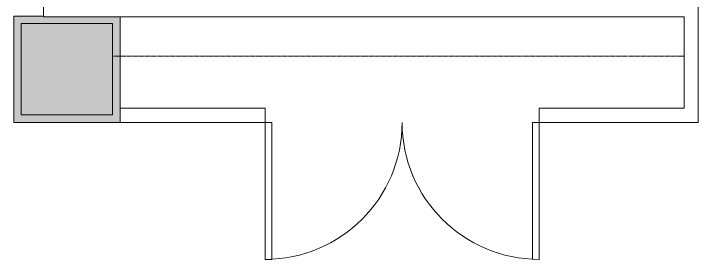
# Model space of a CAD drawing. Header units: inches. Extents: x 1 to 4333, y -575 to 1753.
# Drawn here: x 2930.7 to 3110.5, y 1198.1 to 1262.7 of the extents above; entities that cross this region are included whole.
import ezdxf

# ---------------------------------------------------------------- set-up
doc = ezdxf.new("R2010")
doc.units = ezdxf.units.IN
doc.header["$MEASUREMENT"] = 0
doc.linetypes.add('Hidden 1_8_', pattern=[0.1875, 0.125, -0.0625])
for name, color, linetype, lineweight in [('820 1st St NE_04_Clean_dwg', 8, 'Continuous', 9), ('A-DETL-HDLN', 90, 'Hidden 1_8_', 9), ('A-DOOR', 31, 'Continuous', 13), ('I-WALL', 2, 'Continuous', 13), ('IRF-WALL-FULL-HT', 250, 'Continuous', 9), ('IRF-WALL-FULL-HT-HATCH', 250, 'Continuous', 9), ('S-COLS', 52, 'Continuous', 13)]:
    doc.layers.add(name, color=color, linetype=linetype, lineweight=lineweight)

# ---------------------------------------------------------------- blocks, each defined once
blk = doc.blocks.new('Concrete-Square-Column - 24 x 24-2599265-New Construction - Tel_Data_Elec Plan')
at = {"layer": 'S-COLS', "lineweight": 9}
blk.add_hatch(color=55, dxfattribs=at).paths.add_polyline_path([(12, -12), (12, 12), (-12, 12), (-12, -12)], flags=0)
at = {"layer": 'S-COLS', "color": 10, "lineweight": 20}
for p, q in [((12, 12), (-12, 12)), ((-12, 12), (-12, -12)), ((12, -12), (12, 12)), ((-12, -12), (12, -12))]:
    blk.add_line(p, q, dxfattribs=at)
blk = doc.blocks.new('Double-Flush - 72_ x 96_-2883768-New Construction - Tel_Data_Elec Plan')
at = {"layer": 'A-DOOR', "color": 10, "lineweight": 20}
for p, q in [((-36, -1.88), (-36, -37.88)), ((-36, -1.88), (-34.25, -1.88)), ((-34.25, -1.88), (-34.25, -37.88)), ((34.25, -1.88), (34.25, -37.83)), ((36, -1.88), (34.25, -1.88)), ((36, -1.88), (36, -37.88)), ((-36, -37.88), (-34.25, -37.88))]:
    blk.add_line(p, q, dxfattribs=at)
at = {"layer": 'A-DOOR', "lineweight": 9}
for centre, start, end in [((-36, -1.88), 270, 360), ((36, -1.88), 180, 270)]:
    blk.add_arc(centre, 36, start, end, dxfattribs=at)
blk = doc.blocks.new('820 1st St NE_04_Clean_dwg-2391440-New Construction - Tel_Data_Elec Plan')
at = {"layer": 'IRF-WALL-FULL-HT-HATCH'}
h = blk.add_hatch(color=256, dxfattribs=at)
h.paths.add_polyline_path([(858.41, 1234.07), (858.41, 1261.82), (838.29, 1261.82), (838.29, 1262.07), (830.41, 1262.07), (830.41, 1234.07), (856.41, 1234.07)], flags=0)
h.paths.add_polyline_path([(856.41, 1236.07), (832.41, 1236.07), (832.41, 1260.07), (856.41, 1260.07), (856.41, 1237.82)], flags=0)
at = {"layer": 'IRF-WALL-FULL-HT'}
blk.add_line((858.41, 1237.82), (858.41, 1261.82), dxfattribs=at)
at = {"layer": 'IRF-WALL-FULL-HT', "flags": 128}
blk.add_lwpolyline([(838.29, 1262.07), (830.41, 1262.07), (830.41, 1234.07), (858.41, 1234.07)], dxfattribs=at)

msp = doc.modelspace()

# ---------------------------------------------------------------- linework, layer by layer
at = {"layer": 'A-DETL-HDLN'}
msp.add_line((2956.66, 1251.49), (3106.78, 1251.49), dxfattribs=at)
at = {"layer": 'I-WALL', "color": 10, "lineweight": 20}
for p, q in [((2938.53, 1388.53), (2938.53, 1261.82)), ((3110.53, 1234.07), (3110.53, 1265.57)), ((2938.53, 1261.82), (3106.78, 1261.82)), ((3106.78, 1261.82), (3106.78, 1237.82)), ((2996.72, 1237.82), (2958.66, 1237.82)), ((2958.66, 1237.82), (2958.66, 1234.07)), ((2996.72, 1234.07), (2996.72, 1237.82)), ((3106.78, 1237.82), (3068.72, 1237.82)), ((3068.72, 1237.82), (3068.72, 1234.07)), ((2958.66, 1234.07), (2996.72, 1234.07)), ((3068.72, 1234.07), (3110.53, 1234.07))]:
    msp.add_line(p, q, dxfattribs=at)

# ---------------------------------------------------------------- block references
at = {"layer": '820 1st St NE_04_Clean_dwg', "color": 250}
msp.add_blockref('820 1st St NE_04_Clean_dwg-2391440-New Construction - Tel_Data_Elec Plan', (2100.25, 0), dxfattribs=at)
at = {"layer": 'A-DOOR'}
msp.add_blockref('Double-Flush - 72_ x 96_-2883768-New Construction - Tel_Data_Elec Plan', (3032.72, 1235.94), dxfattribs=at)
at = {"layer": 'S-COLS', "lineweight": 9}
msp.add_blockref('Concrete-Square-Column - 24 x 24-2599265-New Construction - Tel_Data_Elec Plan', (2944.66, 1248.07), dxfattribs=at)

doc.saveas('drawing.dxf')
